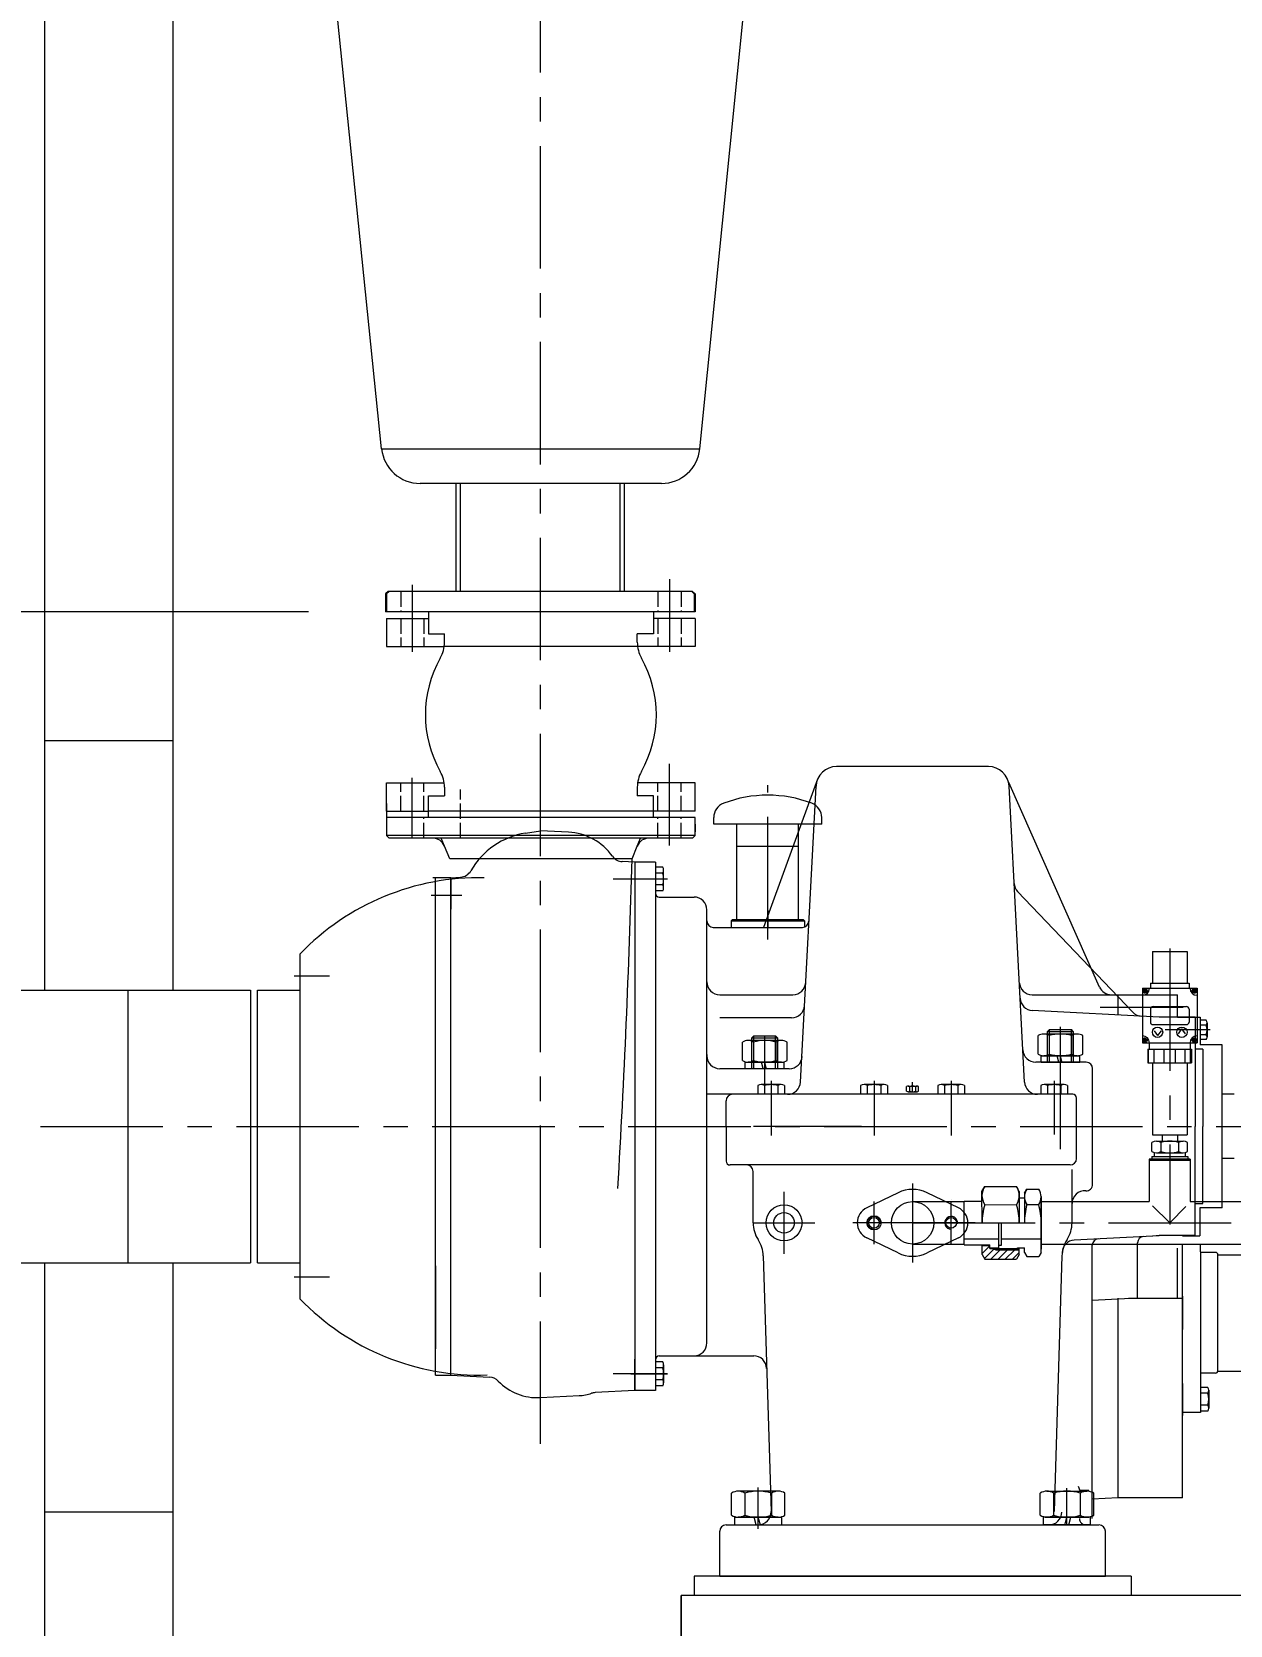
# Model space of a CAD drawing. Header units: inches. Extents: x 76 to 22091, y 292 to 17065.
# Drawn here: x 10797 to 11729, y 11582 to 12822 of the extents above; entities that cross this region are included whole.
import ezdxf

# ---------------------------------------------------------------- set-up
doc = ezdxf.new("R2010")
doc.units = ezdxf.units.IN
doc.header["$MEASUREMENT"] = 0
for name, pattern in [('ACAD_ISO02W100', [15, 12, -3]), ('CENTER', [50.8, 31.75, -6.35, 6.35, -6.35]), ('EB_DASH', [6, 3, -3])]:
    doc.linetypes.add(name, pattern=pattern)
doc.layers.get('Defpoints').update_dxf_attribs({"lineweight": 5})
for name, color, linetype, lineweight in [('CAXA0', 7, 'Continuous', 5), ('CAXA1', 5, 'CENTER', 5), ('CAXA2', 6, 'EB_DASH', 5), ('CAXA3', 7, 'Continuous', 5)]:
    doc.layers.add(name, color=color, linetype=linetype, lineweight=lineweight)
doc.styles.add('Roman', font='romans')
doc.styles.get("Standard").update_dxf_attribs({"font": 'arial.ttf'})
doc.dimstyles.new('ISO-25', dxfattribs={"dimscale": 30, "dimtxt": 1.5, "dimasz": 1.5, "dimexe": 2, "dimexo": 2, "dimtad": 1, "dimtih": 1, "dimtoh": 1, "dimdec": 1, "dimlfac": 0.03937, "dimdsep": 46, "dimtxsty": 'Standard', "dimcen": 2.5, "dimclrd": 7, "dimclre": 7, "dimclrt": 7, "dimadec": 0, "dimazin": 0, "dimtfac": 1, "dimtdec": 1, "dimtmove": 0, "dimatfit": 3, "dimfxl": 1, "dimlwd": 5, "dimlwe": 5, "dimarcsym": 0})

# ---------------------------------------------------------------- blocks, each defined once
blk = doc.blocks.new('*D7')
at = {"color": 7, "linetype": 'Continuous', "lineweight": 5, "transparency": 16777216}
for p, q in [((10934.7, 13370.5), (10568.1, 13370.5)), ((10628.1, 13325.5), (10628.1, 12933.6)), ((10628.1, 12415.5), (10628.1, 12807.3)), ((11012.2, 12370.5), (10568.1, 12370.5))]:
    blk.add_line(p, q, dxfattribs=at)
at = {"color": 7, "transparency": 16777216}
for points in [[(10620.6, 13325.5), (10635.6, 13325.5), (10628.1, 13370.5)], [(10620.6, 12415.5), (10635.6, 12415.5), (10628.1, 12370.5)]]:
    blk.add_solid(points, dxfattribs=at)
at = {"layer": 'Defpoints', "color": 0, "transparency": 16777216}
for p in [(10994.7, 13370.5), (10628.1, 12370.5), (11072.2, 12370.5)]:
    blk.add_point(p, dxfattribs=at)
at = {"color": 7, "lineweight": 5, "transparency": 16777216, "insert": (10628.1, 12870.5), "char_height": 88.8, "attachment_point": 5, "style": 'Roman'}
blk.add_mtext('F', dxfattribs=at)

msp = doc.modelspace()

# ---------------------------------------------------------------- linework, layer by layer
at = {"color": 7, "linetype": 'Continuous', "lineweight": 5, "ltscale": 15}
for p, q in [((10807.05, 12076.18), (10807.05, 13230.19)), ((10907.05, 12076.18), (10907.05, 13230.19)), ((10907.05, 12270.2), (10807.05, 12270.2)), ((10807.05, 11130.19), (10807.05, 11864.18)), ((10907.05, 11130.19), (10907.05, 11864.18)), ((10907.05, 11670.2), (10807.05, 11670.2))]:
    msp.add_line(p, q, dxfattribs=at)
at = {"layer": 'CAXA0', "color": 7, "linetype": 'Continuous', "lineweight": 5}
for p, q in [((11069.07, 12497.36), (10993.32, 13238.77)), ((11316.57, 12497.36), (11390.94, 13237.36)), ((11069.07, 12497.36), (11316.57, 12497.36)), ((11286.73, 12470.47), (11098.91, 12470.47)), ((11127.12, 12386.47), (11127.12, 12470.47)), ((11130.34, 12386.47), (11130.34, 12470.47)), ((11254.69, 12386.47), (11254.69, 12470.47)), ((11257.91, 12386.47), (11257.91, 12470.47)), ((11074.19, 12386.47), (11072.19, 12384.47)), ((11072.19, 12384.47), (11072.19, 12370.47)), ((11074.91, 12386.47), (11072.91, 12384.47)), ((11074.91, 12386.47), (11072.91, 12384.47)), ((11072.91, 12384.47), (11072.91, 12370.47)), ((11072.91, 12384.47), (11072.91, 12370.47)), ((11310.19, 12386.47), (11074.19, 12386.47)), ((11310.91, 12386.47), (11074.91, 12386.47)), ((11310.91, 12386.47), (11074.91, 12386.47)), ((11310.19, 12386.47), (11312.19, 12384.47)), ((11310.91, 12386.47), (11312.91, 12384.47)), ((11310.91, 12386.47), (11312.91, 12384.47)), ((11312.19, 12384.47), (11312.19, 12370.47)), ((11312.91, 12384.47), (11312.91, 12370.47)), ((11312.91, 12384.47), (11312.91, 12370.47)), ((11312.19, 12370.47), (11072.19, 12370.47)), ((11312.91, 12370.47), (11072.91, 12370.47)), ((11312.91, 12370.47), (11072.91, 12370.47)), ((11072.91, 12365.47), (11105.41, 12365.47)), ((11072.91, 12365.47), (11072.91, 12343.47)), ((11105.41, 12370.47), (11105.41, 12353.47)), ((11280.41, 12370.47), (11280.41, 12353.47)), ((11312.91, 12365.47), (11280.41, 12365.47)), ((11312.91, 12365.47), (11312.91, 12343.47)), ((11105.41, 12353.47), (11117.91, 12353.47)), ((11117.91, 12346.9), (11117.91, 12353.47)), ((11280.41, 12353.47), (11267.91, 12353.47)), ((11267.91, 12346.9), (11267.91, 12353.47)), ((11072.91, 12343.47), (11117.91, 12343.47)), ((11267.91, 12343.47), (11117.91, 12343.47)), ((11312.91, 12343.47), (11267.91, 12343.47)), ((11541.02, 12250.2), (11422.87, 12250.2)), ((11072.91, 12237.47), (11117.91, 12237.47)), ((11072.91, 12215.47), (11072.91, 12237.47)), ((11312.91, 12237.47), (11267.91, 12237.47)), ((11312.91, 12215.47), (11312.91, 12237.47)), ((11408.05, 12240.25), (11366.06, 12125.08)), ((11394.82, 12004.67), (11406.89, 12235.04)), ((11627.35, 12078.64), (11556.75, 12237.75)), ((11569.07, 12004.67), (11557, 12235.04)), ((11105.41, 12210.47), (11105.41, 12227.47)), ((11105.41, 12227.47), (11117.91, 12227.47)), ((11117.91, 12234.04), (11117.91, 12227.47)), ((11267.91, 12234.04), (11267.91, 12227.47)), ((11280.41, 12227.47), (11267.91, 12227.47)), ((11280.41, 12210.47), (11280.41, 12227.47)), ((11072.91, 12221.47), (11072.91, 12196.47)), ((11072.91, 12215.47), (11105.41, 12215.47)), ((11312.91, 12210.47), (11072.91, 12210.47)), ((11280.41, 12215.47), (11105.41, 12215.47)), ((11312.91, 12215.47), (11280.41, 12215.47)), ((11312.91, 12196.47), (11312.91, 12210.47)), ((11327.35, 12205.27), (11327.35, 12210.43)), ((11411.35, 12205.27), (11411.35, 12210.43)), ((11181.03, 12198.43), (11192.51, 12200.27)), ((11214.37, 12199.12), (11192.51, 12200.27)), ((11312.91, 12205.47), (11312.91, 12199.47)), ((11411.35, 12205.27), (11327.35, 12205.27)), ((11345.35, 12131.08), (11345.35, 12205.27)), ((11393.35, 12131.08), (11393.35, 12205.27)), ((11074.91, 12194.47), (11072.91, 12196.47)), ((11312.91, 12196.47), (11072.91, 12196.47)), ((11310.91, 12194.47), (11074.91, 12194.47)), ((11122.02, 12178.47), (11117.96, 12188.29)), ((11263.8, 12178.47), (11267.86, 12188.29)), ((11310.91, 12194.47), (11312.91, 12196.47)), ((11393.25, 12187.9), (11345.45, 12187.9)), ((11263.8, 12178.47), (11122.02, 12178.47)), ((11266.01, 12175.68), (11256.22, 12176.2)), ((11282.01, 12175.68), (11266.01, 12175.68)), ((11266.01, 12175.68), (11266.01, 11764.68)), ((11282.01, 12175.68), (11282.01, 11764.68)), ((11123.01, 12163.68), (11108.93, 12163.68)), ((11111.01, 11776.68), (11111.01, 12163.68)), ((11123.01, 12163.72), (11130.36, 12164.11)), ((11123.01, 11776.68), (11123.01, 12163.72)), ((11123.01, 12163.68), (11123.01, 12139.18)), ((11123.01, 12139.18), (11123.01, 12162.68)), ((11287.68, 12171.92), (11282.01, 12171.92)), ((11287.68, 12167.3), (11282.01, 12167.3)), ((11288.41, 12155.76), (11288.41, 12169.61)), ((11287.68, 12158.07), (11282.01, 12158.07)), ((11287.68, 12153.45), (11282.01, 12153.45)), ((11285.01, 12148.68), (11312.01, 12148.68)), ((11563.71, 12152.9), (11653.22, 12059.03)), ((11322.01, 11801.71), (11322.01, 12138.68)), ((11327.01, 12125.08), (11396.39, 12125.08)), ((11340.85, 12130.08), (11341.85, 12131.08)), ((11340.85, 12130.08), (11340.85, 12125.08)), ((11340.85, 12130.08), (11397.85, 12130.08)), ((11341.85, 12131.08), (11396.85, 12131.08)), ((11397.85, 12130.08), (11396.85, 12131.08)), ((11397.85, 12130.08), (11397.85, 12125.3)), ((11005.51, 12104.3), (11005.51, 11836.14)), ((11322.01, 12053.14), (11322.01, 12102.58)), ((11668.51, 12106.19), (11695.51, 12106.19)), ((11668.51, 12106.19), (11668.51, 12081.69)), ((11695.51, 12106.19), (11695.51, 12081.69)), ((10787.05, 12076.18), (10872.05, 12076.18)), ((10872.05, 11864.43), (10872.05, 12076.18)), ((10872.05, 12076.18), (10967.05, 12076.18)), ((10967.05, 12076.18), (10967.05, 11864.18)), ((10972.51, 11864.18), (10972.51, 12076.18)), ((10972.51, 12076.18), (11005.51, 12076.18)), ((11660.76, 12077.69), (11703.26, 12077.69)), ((11660.76, 12077.69), (11660.76, 12035.19)), ((11661.45, 12075.24), (11661.45, 12076.24)), ((11661.45, 12076.24), (11662.2, 12076.24)), ((11661.45, 12075.24), (11662.2, 12075.24)), ((11662.2, 12076.99), (11663.2, 12076.99)), ((11662.2, 12076.24), (11662.2, 12076.99)), ((11662.2, 12074.49), (11662.2, 12075.24)), ((11662.2, 12074.49), (11663.2, 12074.49)), ((11663.2, 12076.24), (11663.2, 12076.99)), ((11663.2, 12076.24), (11663.95, 12076.24)), ((11663.2, 12074.49), (11663.2, 12075.24)), ((11663.2, 12075.24), (11663.95, 12075.24)), ((11663.95, 12075.24), (11663.95, 12076.24)), ((11667.01, 12081.69), (11697.01, 12081.69)), ((11667.01, 12081.69), (11667.01, 12077.69)), ((11697.01, 12081.69), (11697.01, 12077.69)), ((11700.07, 12076.24), (11700.07, 12075.24)), ((11700.07, 12076.24), (11700.82, 12076.24)), ((11700.07, 12075.24), (11700.82, 12075.24)), ((11700.82, 12076.99), (11701.82, 12076.99)), ((11700.82, 12076.99), (11700.82, 12076.24)), ((11700.82, 12075.24), (11700.82, 12074.49)), ((11700.82, 12074.49), (11701.82, 12074.49)), ((11701.82, 12076.99), (11701.82, 12076.24)), ((11701.82, 12076.24), (11702.57, 12076.24)), ((11701.82, 12075.24), (11701.82, 12074.49)), ((11701.82, 12075.24), (11702.57, 12075.24)), ((11702.57, 12076.24), (11702.57, 12075.24)), ((11703.26, 12077.69), (11703.26, 12035.19)), ((11332.01, 12072.68), (11388.89, 12072.68)), ((11574.99, 12072.7), (11687.95, 12072.7)), ((11642.01, 12056.89), (11642.01, 12072.7)), ((11667.01, 12061.44), (11667.01, 12051.44)), ((11669.01, 12063.44), (11695.01, 12063.44)), ((11687.95, 12055.25), (11687.95, 12072.7)), ((11697.01, 12061.44), (11697.01, 12051.44)), ((11673.74, 12055.22), (11575.12, 12060.39)), ((11669.01, 12049.44), (11695.01, 12049.44)), ((11701.73, 12055.22), (11673.74, 12055.22)), ((11687.95, 12057.76), (11687.95, 12058.75)), ((11687.95, 12055.25), (11705.69, 12055.25)), ((11701.73, 12055.22), (11701.73, 11970.22)), ((11705.69, 12055.25), (11705.69, 12033.64)), ((11710.39, 12052.76), (11705.69, 12052.76)), ((11710.39, 12049), (11705.69, 12049)), ((11710.99, 12050.88), (11710.99, 12039.62)), ((11380.01, 12037.11), (11354.02, 12037.11)), ((11357.01, 12039.06), (11358.51, 12040.56)), ((11357.01, 12015.19), (11357.01, 12039.06)), ((11357.01, 12039.06), (11377.01, 12039.06)), ((11358.51, 12015.19), (11358.51, 12040.56)), ((11358.51, 12040.56), (11375.51, 12040.56)), ((11375.51, 12015.19), (11375.51, 12040.56)), ((11377.01, 12039.06), (11375.51, 12040.56)), ((11377.01, 12039.06), (11377.01, 12015.19)), ((11579.69, 12026.47), (11579.69, 12040.81)), ((11610.01, 12042.09), (11584.02, 12042.09)), ((11587.01, 12044.04), (11588.51, 12045.54)), ((11587.01, 12020.17), (11587.01, 12044.04)), ((11587.01, 12044.04), (11607.01, 12044.04)), ((11588.35, 12040.81), (11588.35, 12026.47)), ((11588.51, 12045.54), (11605.51, 12045.54)), ((11605.51, 12020.17), (11605.51, 12045.54)), ((11607.01, 12044.04), (11605.51, 12045.54)), ((11605.67, 12040.81), (11605.67, 12026.47)), ((11607.01, 12044.04), (11607.01, 12020.17)), ((11614.34, 12026.47), (11614.34, 12040.81)), ((11661.45, 12036.63), (11661.45, 12037.63)), ((11662.2, 12037.63), (11661.45, 12037.63)), ((11662.2, 12036.63), (11661.45, 12036.63)), ((11663.2, 12038.38), (11662.2, 12038.38)), ((11662.2, 12037.63), (11662.2, 12038.38)), ((11662.2, 12035.88), (11662.2, 12036.63)), ((11663.2, 12037.63), (11663.2, 12038.38)), ((11663.95, 12037.63), (11663.2, 12037.63)), ((11663.2, 12035.88), (11663.2, 12036.63)), ((11663.95, 12036.63), (11663.2, 12036.63)), ((11663.95, 12036.63), (11663.95, 12037.63)), ((11669.78, 12044.6), (11672.51, 12040.88)), ((11675.24, 12044.6), (11672.51, 12040.88)), ((11688.78, 12042.28), (11691.51, 12046)), ((11694.24, 12042.28), (11691.51, 12046)), ((11700.07, 12037.63), (11700.07, 12036.63)), ((11700.82, 12037.63), (11700.07, 12037.63)), ((11700.82, 12036.63), (11700.07, 12036.63)), ((11701.82, 12038.38), (11700.82, 12038.38)), ((11700.82, 12038.38), (11700.82, 12037.63)), ((11700.82, 12036.63), (11700.82, 12035.88)), ((11701.82, 12038.38), (11701.82, 12037.63)), ((11702.57, 12037.63), (11701.82, 12037.63)), ((11702.57, 12036.63), (11701.82, 12036.63)), ((11701.82, 12036.63), (11701.82, 12035.88)), ((11702.57, 12037.63), (11702.57, 12036.63)), ((11710.39, 12041.5), (11705.69, 12041.5)), ((11710.39, 12037.75), (11705.69, 12037.75)), ((11322.01, 12026.14), (11322.01, 12022.87)), ((11349.69, 12021.49), (11349.69, 12035.83)), ((11358.35, 12035.83), (11358.35, 12021.49)), ((11375.67, 12035.83), (11375.67, 12021.49)), ((11384.34, 12021.49), (11384.34, 12035.83)), ((11581.91, 12025.17), (11612.11, 12025.17)), ((11581.91, 12020.17), (11581.91, 12025.17)), ((11610.01, 12025.19), (11584.02, 12025.19)), ((11595.72, 12020.17), (11594.38, 12025.17)), ((11598.14, 12020.82), (11596.97, 12025.17)), ((11597.01, 12017.17), (11597.01, 12028.17)), ((11612.11, 12020.17), (11612.11, 12025.17)), ((11660.76, 12035.19), (11703.26, 12035.19)), ((11663.2, 12035.88), (11662.2, 12035.88)), ((11665.01, 12030.19), (11699.01, 12030.19)), ((11665.01, 12030.19), (11665.01, 12019.69)), ((11665.58, 12019.69), (11665.58, 12030.19)), ((11666.01, 12035.19), (11666.01, 12030.19)), ((11669.97, 12019.69), (11669.97, 12030.19)), ((11677.61, 12019.69), (11677.61, 12030.19)), ((11686.38, 12019.69), (11686.38, 12030.19)), ((11693.99, 12019.69), (11693.99, 12030.19)), ((11698.01, 12035.19), (11698.01, 12030.19)), ((11698.43, 12019.69), (11698.43, 12030.19)), ((11699.01, 12030.19), (11699.01, 12019.69)), ((11701.82, 12035.88), (11700.82, 12035.88)), ((11707.73, 12030.22), (11701.73, 12030.22)), ((11722.69, 12033.64), (11705.69, 12033.64)), ((11707.73, 12030.22), (11707.73, 11970.22)), ((11722.69, 11906.79), (11722.69, 12033.64)), ((11386.14, 12015.13), (11332.01, 12015.13)), ((11351.91, 12020.19), (11382.11, 12020.19)), ((11351.91, 12015.19), (11351.91, 12020.19)), ((11351.91, 12015.19), (11382.11, 12015.19)), ((11380.01, 12020.21), (11354.02, 12020.21)), ((11365.72, 12015.19), (11364.38, 12020.19)), ((11368.14, 12015.84), (11366.97, 12020.19)), ((11368.31, 12015.19), (11368.14, 12015.84)), ((11382.11, 12015.19), (11382.11, 12020.19)), ((11617.01, 12020.19), (11577.74, 12020.19)), ((11581.91, 12020.17), (11612.11, 12020.17)), ((11598.31, 12020.17), (11598.14, 12020.82)), ((11622.01, 11925.16), (11622.01, 12015.19)), ((11665.01, 12019.69), (11699.01, 12019.69)), ((11668.51, 12019.69), (11668.51, 11963.69)), ((11695.51, 12019.69), (11695.51, 11963.69)), ((11361.62, 12001.93), (11361.62, 11995.2)), ((11379.8, 12002.7), (11364.22, 12002.7)), ((11366.81, 12001.93), (11366.81, 11995.2)), ((11377.21, 12001.93), (11377.21, 11995.2)), ((11382.4, 12001.93), (11382.4, 11995.2)), ((11441.62, 12001.93), (11441.62, 11995.2)), ((11459.8, 12002.7), (11444.22, 12002.7)), ((11446.81, 12001.93), (11446.81, 11995.2)), ((11457.21, 12001.93), (11457.21, 11995.2)), ((11462.4, 12001.93), (11462.4, 11995.2)), ((11477.39, 11997.55), (11477.39, 12001.23)), ((11478.54, 12001.59), (11485.47, 12001.59)), ((11479.7, 12001.23), (11479.7, 11997.55)), ((11484.32, 12001.23), (11484.32, 11997.55)), ((11486.63, 11997.55), (11486.63, 12001.23)), ((11501.62, 12001.93), (11501.62, 11995.2)), ((11519.8, 12002.7), (11504.22, 12002.7)), ((11506.81, 12001.93), (11506.81, 11995.2)), ((11517.21, 12001.93), (11517.21, 11995.2)), ((11522.4, 12001.93), (11522.4, 11995.2)), ((11581.62, 12001.93), (11581.62, 11995.2)), ((11599.8, 12002.7), (11584.22, 12002.7)), ((11586.81, 12001.93), (11586.81, 11995.2)), ((11597.21, 12001.93), (11597.21, 11995.2)), ((11602.4, 12001.93), (11602.4, 11995.2)), ((11606.51, 11995.2), (11322.01, 11995.2)), ((11337.01, 11970.19), (11337.01, 11990.2)), ((11382.4, 11995.2), (11361.62, 11995.2)), ((11378.01, 11995.2), (11366.01, 11995.2)), ((11462.4, 11995.2), (11441.62, 11995.2)), ((11458.01, 11995.2), (11446.01, 11995.2)), ((11478.54, 11997.19), (11485.47, 11997.19)), ((11602.4, 11995.2), (11581.62, 11995.2)), ((11598.01, 11995.2), (11586.01, 11995.2)), ((11609.51, 11945.2), (11609.51, 11992.2)), ((11337.01, 11970.19), (11337.01, 11943.2)), ((11668.51, 11963.69), (11695.51, 11963.69)), ((11676.01, 11963.69), (11676.01, 11958.69)), ((11688.01, 11963.69), (11688.01, 11958.69)), ((11701.73, 11885.22), (11701.73, 11970.22)), ((11707.73, 11910.22), (11707.73, 11970.22)), ((11668.15, 11950.71), (11668.15, 11957.67)), ((11670.01, 11949.9), (11670.01, 11946.69)), ((11671.62, 11958.69), (11692.4, 11958.69)), ((11675.08, 11957.67), (11675.08, 11950.71)), ((11688.94, 11957.67), (11688.94, 11950.71)), ((11694.01, 11949.9), (11694.01, 11946.69)), ((11695.87, 11950.71), (11695.87, 11957.67)), ((11604.51, 11940.2), (11340.01, 11940.2)), ((11698.01, 11944.69), (11666.01, 11944.69)), ((11666.01, 11944.69), (11666.01, 11913.19)), ((11698.01, 11944.69), (11666.01, 11944.69)), ((11666.01, 11944.69), (11666.01, 11911.69)), ((11698.01, 11943.69), (11666.01, 11943.69)), ((11666.01, 11943.69), (11666.01, 11912.19)), ((11666.01, 11943.69), (11666.01, 11912.19)), ((11698.01, 11943.69), (11666.01, 11943.69)), ((11668.01, 11946.69), (11696.01, 11946.69)), ((11668.01, 11946.69), (11668.01, 11944.69)), ((11668.01, 11944.69), (11696.01, 11944.69)), ((11671.62, 11949.69), (11692.4, 11949.69)), ((11696.01, 11946.69), (11696.01, 11944.69)), ((11698.01, 11944.69), (11698.01, 11913.19)), ((11698.01, 11944.69), (11698.01, 11913.19)), ((11698.01, 11943.69), (11698.01, 11912.19)), ((11698.01, 11943.69), (11698.01, 11911.69)), ((11358.01, 11895.19), (11358.01, 11935.2)), ((11606.01, 11895.2), (11606.01, 11936.58)), ((11470.74, 11918.63), (11446.38, 11906.91)), ((11517.64, 11906.91), (11493.28, 11918.63)), ((11535.98, 11919.66), (11538.17, 11923.46)), ((11536, 11895.15), (11535.98, 11919.66)), ((11538.17, 11923.46), (11562.79, 11923.48)), ((11564.98, 11919.69), (11562.79, 11923.48)), ((11564.98, 11919.69), (11565, 11895.18)), ((11564.99, 11914.68), (11568.99, 11914.68)), ((11568.98, 11918.18), (11570.88, 11921.49)), ((11568.98, 11918.18), (11569, 11895.18)), ((11570.88, 11921.49), (11580.07, 11921.49)), ((11582, 11895.2), (11581.98, 11915.42)), ((11582.01, 11915.7), (11582.01, 11874.7)), ((11482, 11911.69), (11522, 11911.69)), ((11522, 11912.14), (11535.99, 11912.15)), ((11522, 11878.14), (11522, 11912.14)), ((11538.18, 11909.31), (11562.8, 11909.33)), ((11570.9, 11909.34), (11580.09, 11909.34)), ((11581.99, 11911.69), (11666.01, 11911.69)), ((11682.01, 11895.19), (11668.66, 11908.54)), ((11682.01, 11895.19), (11668.66, 11908.54)), ((11682.01, 11895.19), (11694.62, 11907.8)), ((11682.01, 11895.19), (11694.62, 11907.8)), ((11698.01, 11911.69), (11750.83, 11911.69)), ((11701.73, 11910.22), (11707.73, 11910.22)), ((11722.69, 11906.79), (11705.51, 11906.79)), ((11705.51, 11906.79), (11705.51, 11885.19)), ((11549.02, 11875.17), (11549, 11895.17)), ((11551.12, 11877.92), (11551.1, 11895.17)), ((11470.74, 11871.76), (11446.38, 11883.48)), ((11482, 11878.69), (11522, 11878.69)), ((11517.64, 11883.48), (11493.28, 11871.76)), ((11522, 11882.64), (11549.01, 11882.67)), ((11522, 11878.14), (11542.02, 11878.16)), ((11536.02, 11870.65), (11536.02, 11878.15)), ((11536.02, 11877.04), (11536.63, 11877.66)), ((11536.02, 11877.65), (11542.02, 11877.66)), ((11536.02, 11871.38), (11542.02, 11877.39)), ((11542.02, 11875.16), (11542.02, 11878.16)), ((11542.02, 11875.86), (11549.02, 11875.87)), ((11549.02, 11877.92), (11551.12, 11877.92)), ((11551.11, 11882.67), (11582.01, 11882.7)), ((11563.52, 11875.68), (11569.02, 11875.68)), ((11563.52, 11874.18), (11563.52, 11875.68)), ((11565.02, 11870.67), (11565.02, 11875.68)), ((11569.02, 11872.18), (11569.02, 11875.68)), ((11582.02, 11872.2), (11582.02, 11878.7)), ((11582.02, 11878.69), (11821.93, 11878.69)), ((11673.74, 11885.16), (11607.75, 11881.7)), ((11673.74, 11885.16), (11607.75, 11881.7)), ((11621.76, 11665.19), (11621.76, 11877.74)), ((11657.01, 11836.54), (11657.01, 11879.52)), ((11673.74, 11885.22), (11668.85, 11884.83)), ((11701.73, 11885.22), (11673.74, 11885.22)), ((11688.01, 11836.2), (11688.01, 11875.49)), ((11692.01, 11885.19), (11705.51, 11885.19)), ((11692.01, 11681.2), (11692.01, 11878.69)), ((11706.01, 11872.7), (11706.01, 11878.52)), ((10787.05, 11864.18), (10872.05, 11864.18)), ((10872.05, 11864.18), (10967.05, 11864.18)), ((10972.51, 11864.18), (11005.51, 11864.18)), ((11365.83, 11869.39), (11371.95, 11670.5)), ((11536.02, 11870.65), (11538.22, 11866.86)), ((11537.83, 11867.53), (11544.83, 11874.54)), ((11538.22, 11866.86), (11562.84, 11866.88)), ((11542.02, 11875.16), (11565.02, 11875.18)), ((11542.81, 11866.86), (11550.11, 11874.17)), ((11544.83, 11874.54), (11545.45, 11875.16)), ((11548.47, 11866.87), (11555.76, 11874.17)), ((11550.11, 11874.17), (11551.11, 11875.17)), ((11554.13, 11866.87), (11561.42, 11874.18)), ((11555.76, 11874.17), (11556.76, 11875.17)), ((11559.78, 11866.88), (11565.02, 11872.13)), ((11561.42, 11874.18), (11562.42, 11875.18)), ((11565.02, 11870.67), (11562.84, 11866.88)), ((11569.02, 11872.18), (11570.93, 11868.89)), ((11570.93, 11868.89), (11580.12, 11868.89)), ((11582.02, 11872.2), (11580.12, 11868.89)), ((11598.2, 11869.4), (11592.08, 11670.5)), ((11706.01, 11872.7), (11706.01, 11747.7)), ((11717.51, 11872.2), (11706.01, 11872.2)), ((11719.51, 11870.2), (11757.52, 11870.2)), ((11719.51, 11780.2), (11719.51, 11870.2)), ((11111.01, 11861.81), (11111.01, 11797.09)), ((11692.01, 11838.2), (11692.01, 11812.2)), ((11657.01, 11836.54), (11621.76, 11834.69)), ((11642.01, 11681.2), (11642.01, 11836.7)), ((11642.01, 11681.2), (11642.01, 11835.75)), ((11692.01, 11836.2), (11650, 11836.2)), ((11266.01, 11764.68), (11266.01, 11789.18)), ((11285.01, 11791.68), (11358.52, 11791.68)), ((11111.01, 11776.68), (11123.01, 11776.68)), ((11123.01, 11776.68), (11153.07, 11775.11)), ((11287.68, 11786.92), (11282.01, 11786.92)), ((11287.68, 11782.3), (11282.01, 11782.3)), ((11288.41, 11784.61), (11288.41, 11770.76)), ((11717.51, 11778.2), (11706.01, 11778.2)), ((11719.51, 11779.7), (11757.52, 11779.7)), ((11719.51, 11779.7), (11725.93, 11779.7)), ((11266.01, 11764.68), (11235.04, 11763.06)), ((11282.01, 11764.68), (11266.01, 11764.68)), ((11287.68, 11773.07), (11282.01, 11773.07)), ((11287.68, 11768.45), (11282.01, 11768.45)), ((11692.01, 11770.13), (11691.94, 11770.2)), ((11692.01, 11770.2), (11692.01, 11745.2)), ((11706.01, 11768.2), (11706.01, 11747.7)), ((11706.01, 11767.19), (11706.01, 11748.71)), ((11711.68, 11767.19), (11706.01, 11767.19)), ((11712.41, 11764.88), (11712.41, 11751.02)), ((11192.51, 11759.23), (11222.98, 11760.77)), ((11706.01, 11762.95), (11706.01, 11752.95)), ((11711.68, 11762.57), (11706.01, 11762.57)), ((11711.68, 11753.33), (11706.01, 11753.33)), ((11706.01, 11747.7), (11692.01, 11747.7)), ((11711.68, 11748.71), (11706.01, 11748.71)), ((11610.68, 11690.2), (11611.95, 11686.95)), ((11341.17, 11667.72), (11341.17, 11684.86)), ((11377.54, 11686.39), (11346.37, 11686.39)), ((11351.56, 11684.86), (11351.56, 11667.72)), ((11372.35, 11684.86), (11372.35, 11667.72)), ((11382.74, 11667.72), (11382.74, 11684.86)), ((11581.28, 11667.72), (11581.28, 11684.86)), ((11586.48, 11686.39), (11617.65, 11686.39)), ((11591.67, 11684.86), (11591.67, 11667.72)), ((11619.17, 11686.95), (11611.95, 11686.95)), ((11612.46, 11684.86), (11612.46, 11667.72)), ((11619.01, 11686.8), (11619.61, 11686.2)), ((11642.01, 11681.2), (11621.76, 11680.14)), ((11642.01, 11681.2), (11621.76, 11680.14)), ((11622.85, 11667.72), (11622.85, 11684.86)), ((11692.01, 11681.2), (11642.01, 11681.2)), ((11343.76, 11666.19), (11380.26, 11666.19)), ((11343.76, 11660.19), (11343.76, 11666.19)), ((11377.54, 11666.19), (11346.37, 11666.19)), ((11360.46, 11660.19), (11358.85, 11666.19)), ((11363.36, 11660.97), (11361.96, 11666.19)), ((11380.26, 11660.19), (11380.26, 11666.19)), ((11620.26, 11666.19), (11583.76, 11666.19)), ((11583.76, 11660.19), (11583.76, 11666.19)), ((11586.48, 11666.19), (11617.65, 11666.19)), ((11600.67, 11660.97), (11602.07, 11666.19)), ((11603.56, 11660.19), (11605.17, 11666.19)), ((11620.26, 11660.19), (11620.26, 11666.19)), ((11331.98, 11620.2), (11331.98, 11655.2)), ((11336.98, 11660.2), (11626.98, 11660.2)), ((11343.76, 11660.19), (11380.26, 11660.19)), ((11363.56, 11660.19), (11363.36, 11660.97)), ((11620.26, 11660.19), (11583.76, 11660.19)), ((11600.46, 11660.19), (11600.67, 11660.97)), ((11632.01, 11623.14), (11632.01, 11655.2)), ((11632.01, 11620.2), (11632.01, 11655.2)), ((11312.01, 11620.19), (11312.01, 11605.19)), ((11312.01, 11620.19), (11312.01, 11605.19)), ((11652.01, 11620.19), (11312.01, 11620.19)), ((11642.01, 11620.19), (11322.01, 11620.19)), ((11331.98, 11620.2), (11631.98, 11620.2)), ((11652.01, 11620.19), (11652.01, 11605.2)), ((11302, 11515.19), (11302, 11605.19)), ((11302.01, 11605.19), (11302.01, 11580.19)), ((11302.01, 11605.19), (11302.01, 11175.19)), ((12702.05, 11605.19), (11302.01, 11605.19)), ((11889.61, 11605.2), (11674.61, 11605.2)), ((11775.05, 11605.19), (11679.05, 11605.19)), ((11302, 11515.19), (11302, 11593.19))]:
    msp.add_line(p, q, dxfattribs=at)
for centre, radius in [((11662.7, 12075.74), 1.75), ((11701.32, 12075.74), 1.75), ((11662.7, 12037.13), 1.75), ((11672.51, 12043.44), 4), ((11691.51, 12043.44), 4), ((11701.32, 12037.13), 1.75), ((11382.01, 11895.19), 14), ((11382.01, 11895.19), 8), ((11452.01, 11895.19), 5.5), ((11452.01, 11895.19), 4.19), ((11512.01, 11895.19), 4.19)]:
    msp.add_circle(centre, radius, dxfattribs=at)
for centre, radius, start, end in [((11098.91, 12500.47), 30, 185.94686, 270), ((11286.73, 12500.47), 30, 270, 354.05314), ((11092.91, 12346.9), 25, 330.5637, 0), ((11292.91, 12346.9), 25, 180, 209.4363), ((11192.91, 12290.47), 89.82, 150.5637, 209.4363), ((11192.91, 12290.47), 89.82, 330.5637, 29.4363), ((11422.87, 12234.2), 16, 90, 177), ((11541.02, 12234.2), 16, 3, 90), ((11092.91, 12234.04), 25, 0, 29.4363), ((11292.91, 12234.04), 25, 150.5637, 180), ((11369.35, 12130.9), 97, 69.33268, 110.66732), ((11339.35, 12210.43), 12, 110.66732, 180), ((11399.35, 12210.43), 12, 0, 69.33268), ((11190.51, 12139.18), 60, 99.09271, 150.08417), ((11212.01, 12154.18), 45, 35.57772, 87), ((11108.72, 12184.47), 10, 22.45555, 90), ((11277.1, 12184.47), 10, 90, 157.54445), ((11256.75, 12186.18), 10, 215.5777, 267.00001), ((3526.34, 12382.65), 7740.15, 356.586754, 358.488351), ((11129.84, 12174.1), 10, 273, 330.08418), ((11284.39, 12169.61), 4.02, 324.96996, 35.03004), ((11273.41, 12162.68), 15, 342.06607, 17.93393), ((11285.01, 12151.68), 3, 180, 270), ((11284.39, 12155.76), 4.02, 324.96996, 35.03004), ((11312.01, 12138.68), 10, 0, 90), ((11570.95, 12159.8), 10, 183, 223.63624), ((11327.01, 12130.08), 5, 180, 270), ((11396.39, 12130.08), 5, 270, 357), ((11332.01, 12082.68), 10, 180, 270), ((11388.89, 12082.68), 10, 270, 357), ((11574.99, 12082.7), 10, 183, 270), ((11636.49, 12082.7), 10, 203.92586, 270), ((11660.76, 12077.69), 5.5, 270, 0), ((11703.26, 12077.69), 5.5, 180, 270), ((11387.95, 12064.7), 10, 270, 357), ((11575.64, 12070.38), 10, 183, 267), ((11669.01, 12061.44), 2, 90, 180), ((11695.01, 12061.44), 2, 0, 90), ((11660.46, 12065.93), 10, 223.63624, 267), ((11669.01, 12051.44), 2, 180, 270), ((11695.01, 12051.44), 2, 270, 0), ((11707.77, 12050.88), 3.23, 324.42999, 35.57001), ((11698.99, 12045.25), 12, 341.77609, 18.22391), ((11354.02, 12029.13), 7.98, 57.13277, 122.86723), ((11367.01, 12007.11), 30, 73.22135, 106.77865), ((11380.01, 12029.13), 7.98, 57.13277, 122.86723), ((11584.02, 12034.11), 7.98, 57.13277, 122.86723), ((11597.01, 12012.09), 30, 73.22135, 106.77865), ((11610.01, 12034.11), 7.98, 57.13277, 122.86723), ((11660.76, 12035.19), 5.5, 0, 90), ((11703.26, 12035.19), 5.5, 90, 180), ((11707.77, 12039.62), 3.23, 324.42999, 35.57001), ((11332.01, 12025.13), 10, 180, 270), ((11386.14, 12025.13), 10, 270, 357), ((11577.74, 12030.19), 10, 183, 270), ((11584.02, 12033.17), 7.98, 237.13277, 302.86723), ((11597.01, 12055.19), 30, 253.22135, 286.77865), ((11610.01, 12033.17), 7.98, 237.13277, 302.86723), ((11354.02, 12028.19), 7.98, 237.13277, 302.86723), ((11367.01, 12050.21), 30, 253.22135, 286.77865), ((11380.01, 12028.19), 7.98, 237.13277, 302.86723), ((11617.01, 12015.19), 5, 0, 90), ((11364.22, 11997.91), 4.79, 57.13277, 122.86723), ((11372.01, 11984.7), 18, 73.22135, 106.77865), ((11379.8, 11997.91), 4.79, 57.13277, 122.86723), ((11384.83, 12005.2), 10, 270, 357), ((11444.22, 11997.91), 4.79, 57.13277, 122.86723), ((11452.01, 11984.7), 18, 73.22135, 106.77865), ((11459.8, 11997.91), 4.79, 57.13277, 122.86723), ((11478.54, 11999.58), 2.01, 54.96996, 125.03004), ((11482.01, 11994.09), 7.5, 72.06607, 107.93393), ((11485.47, 11999.58), 2.01, 54.96996, 125.03004), ((11504.22, 11997.91), 4.79, 57.13277, 122.86723), ((11512.01, 11984.7), 18, 73.22135, 106.77865), ((11519.8, 11997.91), 4.79, 57.13277, 122.86723), ((11579.05, 12005.2), 10, 183, 270), ((11584.22, 11997.91), 4.79, 57.13277, 122.86723), ((11592.01, 11984.7), 18, 73.22135, 106.77865), ((11599.8, 11997.91), 4.79, 57.13277, 122.86723), ((11342.01, 11990.2), 5, 90, 180), ((11478.54, 11999.2), 2.01, 234.96996, 305.03004), ((11482.01, 12004.69), 7.5, 252.06607, 287.93393), ((11485.47, 11999.2), 2.01, 234.96996, 305.03004), ((11606.51, 11992.2), 3, 0, 90), ((11671.62, 11952.31), 6.38, 57.13277, 122.86723), ((11671.62, 11956.07), 6.38, 237.13277, 302.86723), ((11682.01, 11934.69), 24, 73.22135, 106.77865), ((11682.01, 11973.69), 24, 253.22135, 286.77865), ((11692.4, 11952.31), 6.38, 57.13277, 122.86723), ((11692.4, 11956.07), 6.38, 237.13277, 302.86723), ((11340.01, 11943.2), 3, 180, 270), ((11353.01, 11935.2), 5, 0, 90), ((11604.51, 11945.2), 5, 270, 0), ((11617.01, 11925.16), 5, 266.17746, 0), ((11482.01, 11895.19), 26, 64.32071, 115.67929), ((11548.51, 11916.39), 12.53, 145.66719, 214.43568), ((11552.46, 11916.39), 12.53, 325.66719, 34.43568), ((11579.62, 11915.42), 10.64, 145.22625, 214.87662), ((11571.35, 11915.41), 10.64, 325.22625, 34.87662), ((11616.01, 11910.19), 10, 86.17745, 180), ((11452.01, 11895.19), 13, 115.67929, 244.32071), ((11512.01, 11895.19), 13, 295.67928, 64.32071), ((11582.83, 11895.2), 46.83, 162.46348, 180.05143), ((11518.17, 11895.14), 46.83, 0.05143, 17.63939), ((11622.5, 11895.23), 53.5, 164.71426, 180.05143), ((11528.51, 11895.15), 53.5, 0.05143, 15.38861), ((11382.01, 11895.19), 24, 180, 212.84537), ((11582.01, 11895.2), 24, 327.17276, 0), ((11340.84, 11868.62), 25, 1.76097, 32.8454), ((11623.18, 11868.63), 25, 147.17276, 178.23902), ((11608.27, 11871.71), 10, 93, 178.23902), ((11608.27, 11871.71), 10, 93, 178.23902), ((11626.76, 11877.75), 5, 93, 180), ((11662.01, 11879.52), 5, 95, 180), ((11482.01, 11895.19), 26, 244.32071, 295.67929), ((11717.51, 11870.2), 2, 0, 90), ((11312.01, 11801.71), 10, 270, 0), ((11285.01, 11788.68), 3, 90, 180), ((11358.46, 11781.68), 10, 1.76098, 90), ((11284.39, 11784.61), 4.02, 324.96996, 35.03004), ((11273.41, 11777.68), 15, 342.06607, 17.93393), ((11717.51, 11780.2), 2, 270, 0), ((11152.55, 11765.12), 10, 43.90722, 87), ((11190.01, 11801.18), 42, 223.9072, 273.41248), ((11284.39, 11770.76), 4.02, 324.96996, 35.03004), ((11708.38, 11764.88), 4.02, 324.96996, 35.03004), ((11221.01, 11796.71), 36, 272.6314, 288.43693), ((11235.56, 11753.07), 10, 93, 108.43694), ((11697.41, 11757.95), 15, 342.06607, 17.93393), ((11708.38, 11751.02), 4.02, 324.96996, 35.03004), ((11346.37, 11676.82), 9.57, 57.13277, 122.86723), ((11361.96, 11650.39), 36, 73.22135, 106.77865), ((11377.54, 11676.82), 9.57, 57.13277, 122.86723), ((11586.48, 11676.82), 9.57, 57.13277, 122.86723), ((11602.07, 11650.39), 36, 73.22135, 106.77865), ((11617.65, 11676.82), 9.57, 57.13277, 122.86723), ((11346.37, 11675.77), 9.57, 237.13277, 302.86723), ((11361.96, 11702.19), 36, 253.22135, 286.77865), ((11361.95, 11670.2), 10, 270, 1.76098), ((11377.54, 11675.77), 9.57, 237.13277, 302.86723), ((11586.48, 11675.77), 9.57, 237.13277, 302.86723), ((11588.01, 11670.19), 10, 270, 0), ((11602.07, 11702.19), 36, 253.22135, 286.77865), ((11616.76, 11665.19), 5, 179.99993, 271.26908), ((11617.65, 11675.77), 9.57, 237.13277, 302.86723), ((11336.98, 11655.2), 5, 90, 180), ((11627.01, 11655.2), 5, 0.00002, 90)]:
    msp.add_arc(centre, radius, start, end, dxfattribs=at)
at = {"layer": 'CAXA1', "linetype": 'CENTER', "lineweight": 5, "ltscale": 3}
for p, q in [((11192.51, 11723.25), (11192.51, 13405.35)), ((11092.91, 12391.57), (11092.91, 12339.47)), ((11292.91, 12395.95), (11292.91, 12339.47)), ((11292.91, 12188.7), (11292.91, 12252.31)), ((11092.91, 12194.47), (11092.91, 12241.47)), ((11292.91, 12194.47), (11292.91, 12241.47)), ((11369.35, 12115.72), (11369.35, 12235.66)), ((11291.41, 12162.68), (11249.01, 12162.68)), ((11107.53, 12150.22), (11131.51, 12150.22)), ((11369.35, 12138.52), (11369.35, 12125.08)), ((11682.01, 12108.65), (11682.01, 11893.96)), ((11001.05, 12087.37), (11028.54, 12087.37)), ((11660.45, 12075.74), (11664.95, 12075.74)), ((11662.7, 12073.49), (11662.7, 12077.99)), ((11699.07, 12075.74), (11703.57, 12075.74)), ((11701.32, 12077.99), (11701.32, 12073.49)), ((11692.34, 12062.75), (11628.01, 12062.75)), ((11367.01, 12018.93), (11367.01, 12040.11)), ((11367.01, 12001.29), (11367.01, 12036.79)), ((11597.01, 11952.52), (11597.01, 12048.41)), ((11597.01, 12023.91), (11597.01, 12045.09)), ((11664.95, 12037.13), (11660.45, 12037.13)), ((11662.7, 12034.88), (11662.7, 12039.38)), ((11713.39, 12045.25), (11678.34, 12045.25)), ((11703.57, 12037.13), (11699.07, 12037.13)), ((11701.32, 12039.38), (11701.32, 12034.88)), ((11367.01, 12012.19), (11367.01, 12023.19)), ((11372.01, 12005.7), (11372.01, 11963.05)), ((11452.01, 12005.7), (11452.01, 11963.05)), ((11482.01, 11996.83), (11482.01, 12004.59)), ((11512.01, 12005.7), (11512.01, 11963.05)), ((11592.01, 12005.7), (11592.01, 11963.79)), ((9127.29, 11970.2), (11873.88, 11970.2)), ((11442.28, 11970.2), (11358.22, 11970.2)), ((11682.01, 11947.69), (11682.01, 11909.69)), ((11682.01, 11947.69), (11682.01, 11909.69)), ((11682.01, 11946.69), (11682.01, 11895.19)), ((11682.01, 11946.69), (11682.01, 11895.19)), ((11482.01, 11925.84), (11482.01, 11864.36)), ((11382.01, 11871.19), (11382.01, 11919.19)), ((11512.01, 11913.66), (11512.01, 11913.69)), ((11512.01, 11913.66), (11512.01, 11913.69)), ((11452.01, 11878.66), (11452.01, 11911.73)), ((11452.01, 11887.19), (11452.01, 11903.19)), ((11512.01, 11878.66), (11512.01, 11911.73)), ((11512.01, 11908.66), (11512.01, 11908.69)), ((11512.01, 11887.19), (11512.01, 11903.19)), ((11358.01, 11895.19), (11406.01, 11895.19)), ((11530.68, 11895.19), (11433.34, 11895.19)), ((11460.01, 11895.19), (11444.01, 11895.19)), ((11482, 11895.19), (12133.51, 11895.19)), ((11520.01, 11895.19), (11504.01, 11895.19)), ((11001.05, 11853.08), (11028.54, 11853.08)), ((11291.41, 11777.68), (11249.01, 11777.68)), ((11262.91, 11777.68), (11291.41, 11777.68)), ((11361.96, 11664.66), (11361.96, 11689.39)), ((11602.01, 11660.58), (11602.01, 11688.87)), ((11362.01, 11657.19), (11362.01, 11669.19))]:
    msp.add_line(p, q, dxfattribs=at)
at = {"layer": 'CAXA2', "color": 7, "linetype": 'ACAD_ISO02W100', "lineweight": 5}
for p, q in [((11083.91, 12386.47), (11083.91, 12370.47)), ((11283.91, 12386.47), (11283.91, 12370.47)), ((11301.91, 12386.47), (11301.91, 12370.47)), ((11083.91, 12365.47), (11083.91, 12343.47)), ((11101.91, 12365.47), (11101.91, 12343.47)), ((11283.91, 12365.47), (11283.91, 12343.47)), ((11301.91, 12365.47), (11301.91, 12343.47)), ((11083.91, 12215.47), (11083.91, 12237.47)), ((11101.91, 12215.47), (11101.91, 12237.47)), ((11283.91, 12215.47), (11283.91, 12237.47)), ((11301.91, 12215.47), (11301.91, 12237.47)), ((11130.41, 12194.47), (11130.41, 12232.39)), ((11101.91, 12194.47), (11101.91, 12210.47)), ((11283.91, 12194.47), (11283.91, 12210.47)), ((11301.91, 12194.47), (11301.91, 12210.47)), ((11698.19, 12019.69), (11698.19, 12030.19))]:
    msp.add_line(p, q, dxfattribs=at)
at = {"layer": 'CAXA3', "color": 7, "linetype": 'Continuous', "lineweight": 5}
for p, q in [((11117.96, 12188.29), (11115.41, 12194.47)), ((11267.86, 12188.29), (11270.41, 12194.47)), ((11267.86, 12188.29), (11270.41, 12194.47)), ((11387.95, 12054.7), (11332.01, 12054.7)), ((11588.51, 12020.17), (11588.51, 12045.54)), ((11732, 11995.2), (11722.69, 11995.2)), ((11732, 11945.18), (11722.69, 11945.18)), ((11582.01, 11874.2), (11582.01, 11916.2)), ((11546.52, 11874.16), (11542.02, 11875.16)), ((11546.52, 11874.16), (11565.24, 11874.18)), ((11302, 11605.19), (11302, 11580.19)), ((11302, 11605.19), (11302, 11580.19)), ((11302.01, 11605.19), (11302.01, 11580.19)), ((11302.01, 11605.19), (11302.01, 11580.19))]:
    msp.add_line(p, q, dxfattribs=at)
msp.add_circle((11482.01, 11895.19), 16.5, dxfattribs=at)
for start, end in [(88.84355, 136.13779), (223.86221, 271.77242)]:
    msp.add_arc((11145.03, 11970.22), 193.5, start, end, dxfattribs=at)
at = {"layer": 'CAXA3', "color": 7, "lineweight": 5}
for centre in [(11452.01, 11895.19), (11512.01, 11895.19)]:
    msp.add_arc(centre, 5, 350, 270, dxfattribs=at)

# ---------------------------------------------------------------- dimensions: what is measured, and where the dimension line sits
at = {"color": 7, "lineweight": 5}
dim = msp.add_linear_dim(base=(10628.08, 12370.47), p1=(10994.69, 13370.47), p2=(11072.19, 12370.47), angle=90, text='F', dimstyle='ISO-25', override={"dimtxt": 2.96, "dimpost": '\\X', "dimtxsty": 'Roman', "dimtmove": 0}, dxfattribs=at)
dim.commit()
dim.dimension.update_dxf_attribs({"geometry": '*D7', "text_midpoint": (10628.08, 12870.47)})

doc.saveas('drawing.dxf')
